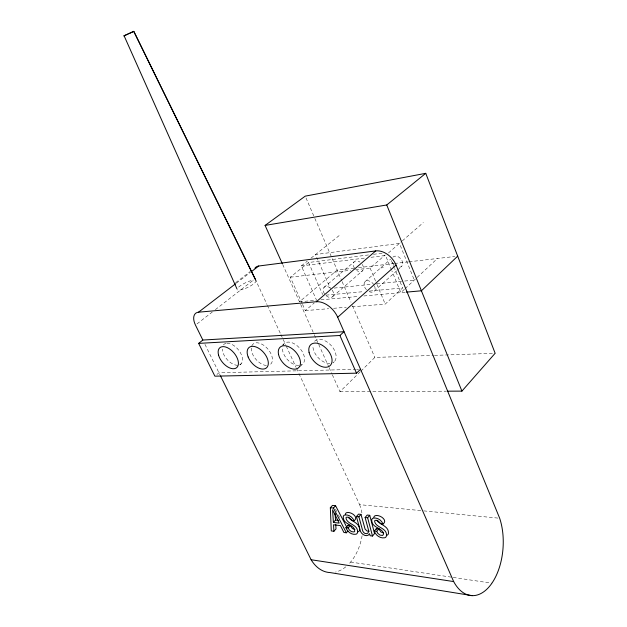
<?xml version="1.0" encoding="UTF-8"?>
<svg xmlns="http://www.w3.org/2000/svg" width="627" height="627" viewBox="0 0 627 627"><rect width="100%" height="100%" fill="white"/><g stroke="black" fill="none" stroke-linecap="round" stroke-linejoin="round"><path stroke-width="0.47" stroke-dasharray="3.13 2.35" d="M332.334 374.758L339.952 391.663L360.18 371.819M360.878 371.137L374.828 357.445L433.516 355.407M332.929 362.97L334.277 361.701M404.384 289.329L400.841 292.637L391.891 270.895M405.089 288.671L437.434 258.489M352.092 306.799L385.221 304.111L402.605 287.958L394.595 268.442M299.549 366.866L302.943 363.77M369.154 291.641A6.583 4.499 48.2 0 0 374.131 291.171L396.656 270.856M397.385 270.206L401.75 266.271M364.969 281.735L390.668 259.1M282.534 345.116L283.913 343.909M388.474 252.947L401.617 241.497M402.338 240.87L423.319 222.593M355.517 269.735L370.118 268.066L385.174 254.97M332.765 296.547L362.625 270.707M239.922 364.828L241.293 363.66M302.559 304.448L305.325 310.6L314.198 303.021M323.947 287.417L354.083 261.898A6.152 4.232 49.5 0 1 359.992 262.086M216.918 374.452L218.956 372.736L355.634 369.381M282.683 264.476L299.471 301.767L337.154 270.119L354.114 268.152M299.471 301.767L316.557 300.231L301.336 265.926L307.308 261.138M311.047 258.136L339.991 234.913M302.167 303.57L290.309 277.197L308.555 262.509L369.624 254.797M197.003 323.916L212.294 312.034M215.351 309.66L253.559 279.971M235.627 282.714L250.283 271.491M236.363 283.177L250.259 272.526M373.504 254.303L382.227 253.206M301.336 265.926L365.22 258.01M371.027 257.297L385.55 255.495L391.514 269.986M358.542 267.643L393.834 263.544M394.501 263.473L408.373 261.859M409.086 261.78L454.794 256.482M290.309 277.197L350.65 270.292M380.777 267.948L383.332 267.658M334.199 288.075L371.835 284.313M376.662 283.835L403.686 281.139M404.65 281.045L414.298 280.081L399.446 243.394L315.522 254.546L330.335 288.459M325.977 295.16L363.809 291.61M369.624 291.061L402.605 287.958M320.93 299.831L358.973 296.406M363.848 295.968L405.512 292.213M305.325 310.6L328.713 308.703M333.58 308.304L346.253 307.277M434.495 355.376L495.142 353.275M356.606 369.358L358.558 369.311M339.952 391.663L446.306 391.185M298.946 373.559L359.608 504.657L422.825 510.793M423.805 510.887L498.7 518.161M350.634 562.058L452.232 577.279M453.196 577.428L491.897 583.22M335.516 509.1L336.762 511.593M338.415 514.924L339.654 517.416M204.966 344.348L220.069 375.009M255.087 278.78L266.977 304.471M267.384 305.357L280.496 333.697M280.912 334.583L285.826 345.218M286.241 346.104L296.077 367.359M296.485 368.245L298.53 372.673M300.67 304.44L313.9 333.807M314.299 334.7L318.304 343.604M318.712 344.489L328.728 366.74M329.128 367.634L331.934 373.864M308.555 262.509L322.678 294.549M306.007 197.928L314.464 217.538M314.848 218.423L341.77 280.818M342.154 281.703L350.995 302.198M352.531 305.764L374.828 357.445M370.118 268.066L376.537 283.388M376.913 284.29L385.221 304.111M391.319 260.456L394.234 267.557M237.68 365.275A12.987 7.453 49.9 0 1 222.295 349.121M223.439 344.928A12.987 7.453 49.9 0 1 226.269 343.298M226.99 343.212A12.987 7.453 49.9 0 1 240.243 352.437A12.987 7.453 49.9 0 1 239.733 364.828M251.811 345.83A13.363 7.892 49.2 0 1 267.76 348.902A13.363 7.892 49.2 0 1 268.717 365.251M266.412 365.478A13.363 7.892 49.2 0 1 251.294 348.11M298.789 365.478A13.77 8.378 48.4 0 1 282.401 348.361M282.793 345.869A13.77 8.378 48.4 0 1 299.173 347.593A13.77 8.378 48.4 0 1 301.125 365.008M329.841 363.472A14.194 8.896 47.5 0 1 312.904 345.838M314.621 341.237A14.194 8.896 47.5 0 1 331.534 345.916A14.194 8.896 47.5 0 1 333.039 362.641M392.87 257.156A6.364 4.53 48.2 0 1 401.907 260.393A6.364 4.53 48.2 0 1 398.239 267.251M394.203 264.994A6.364 4.53 48.2 0 1 391.985 260.824M374.531 285.967A6.583 4.499 48.2 0 1 374.131 291.171M366.466 289.729A6.583 4.499 48.2 0 1 365.423 281.335A6.583 4.499 48.2 0 1 373.731 284.493M362.218 264.375A6.152 4.232 49.5 0 1 362.633 270.699A6.152 4.232 49.5 0 1 356.724 270.48M354.521 268.207A6.152 4.232 49.5 0 1 354.09 261.89M332.216 290.105A6.364 4.193 49.4 0 1 332.373 296.908A6.364 4.193 49.4 0 1 325.578 295.121M324.535 293.836A6.364 4.193 49.4 0 1 324.355 287.033A6.364 4.193 49.4 0 1 331.158 288.812M359.608 504.657A44.039 29.14 -83.8 0 1 361.951 513.082M362.1 535.724A44.039 29.14 -83.8 0 1 348.636 564.261M345.798 566.847A44.039 29.14 -83.8 0 1 335.539 572.059M255.879 280.347A10.447 2.571 -25.5 0 1 248.707 286.923A10.447 2.571 -25.5 0 1 237.351 289.784M238.66 287.08A10.447 2.571 -25.5 0 1 253.574 280.081"/><path stroke-width="0.94" d="M360.995 514.391L358.534 514.124L356.426 516.546L360.063 529.831C360.431 534.024 366.975 538.201 369.609 533.71L370.126 535.74L372.501 536.038L374.57 533.577L369.726 515.308L367.218 515.041L365.11 517.479L368.786 531.171L367.853 533.185C365.541 534.776 362.751 532.456 362.492 530.019L358.887 516.813L360.995 514.391L365.11 529.164L367.069 531.03L369.044 531.194M373.849 517.432A6.301 3.519 42.2 0 1 375.291 515.684C379.398 514.273 388.474 520.191 382.972 524.101C379.421 524.885 379.108 519.07 375.197 520.347L374.585 520.896C375.071 527.942 387.549 527.417 386.42 535.889A7.203 3.974 42 0 1 384.759 537.778C380.205 538.648 375.636 535.333 374.28 531.038L376.709 531.328L378.786 528.859L380.902 531.962L383.583 533.036M374.28 531.038L376.357 528.577L378.786 528.859M365.11 517.479L367.626 517.753L369.726 515.308M347.123 527.848L335.563 505.707L332.475 505.401L330.335 507.745L331.275 530.928L333.917 531.257L333.54 524.791L340.437 525.598L343.925 532.495L346.37 532.801L347.93 531.006M354.96 529.603L352.398 528.561L350.321 525.536L348.009 525.269L345.916 527.66C347.272 531.759 351.59 535.074 356.003 534.212A6.991 3.786 42.9 0 0 357.531 532.354C358.472 524.156 346.566 524.58 345.963 517.737L346.535 517.204C350.289 515.99 350.579 521.593 353.989 520.857C359.451 517.189 350.673 511.295 346.7 512.667A6.121 3.354 43.1 0 0 345.375 514.383M345.916 527.66L348.228 527.934L350.321 525.536M447.286 391.177L461.919 391.115L495.142 353.275L425.749 173.326L305.239 196.141L265.088 225.414L282.283 263.591M333.917 531.257L336.009 528.89L335.743 524.274M333.407 522.448L332.561 509.798L339.199 523.114L333.407 522.448L335.516 520.081L335.069 513.278M330.335 507.745L333.431 508.066L335.563 505.707M198.657 343.384L339.897 335.492L344.035 331.699L202.842 340.046L198.657 343.384L214.889 376.169L356.512 373.175L360.517 369.264M457.686 256.145L421.407 290.787L406.445 292.135M396.068 265.096L499.672 518.255A49.807 28.152 -86.1 0 1 491.254 584.129A49.807 28.152 -86.1 0 1 453.666 581.574L337.702 317.27L396.068 265.096A17.862 12.516 48.6 0 0 375.745 250.918L258.747 266.013A13.371 8.386 51.7 0 0 254.938 268.168M202.811 339.983L195.475 325.099A14.209 8.112 51.4 0 1 198.532 312.183L316.345 301.736L375.745 250.918M265.088 225.414L386.749 204.974L425.749 173.326M198.532 312.183L235.587 283.772M251.027 271.93L258.747 266.013M236.951 288.89L124.083 35.755L133.778 31.35L255.448 279.47M129.483 33.403L133.786 31.366L255.691 280.097M128.167 34.007L123.778 35.935M356.426 516.546L358.887 516.813M335.516 520.081L338.408 520.41M220.5 375.879L311.102 559.739L453.666 581.574M472.241 595.65L330.076 572.569A44.039 29.14 -83.8 0 1 311.102 559.739M348.393 517.502C351.904 521.789 359.992 522.926 359.616 529.933A6.975 3.793 42.9 0 1 358.088 531.798M376.96 520.637C380.542 525.05 389.006 526.147 388.481 533.389A7.179 3.974 41.9 0 1 386.82 535.286M333.431 508.066L346.37 532.801M353.989 520.857C352.742 517.071 348.565 514.258 344.584 515.057A6.137 3.347 43.2 0 0 343.282 517.675C343.596 525.042 354.992 524.18 354.717 531.359L354.051 531.939L351.496 531.665L349.31 529.925L348.228 527.934M382.972 524.101C381.718 520.144 377.297 517.338 373.19 518.137A6.317 3.511 42.2 0 0 371.756 520.818C372.164 528.106 382.18 527.393 383.638 533.828L382.752 535.442L380.064 535.152L377.799 533.365L376.709 531.328M339.897 335.492L356.512 373.175M348.009 525.269L348.298 525.959M376.357 528.577L376.647 529.29M386.749 204.974L461.919 391.115M367.626 517.753L372.501 536.038M316.345 301.736A19.116 12.289 48.6 0 1 337.702 317.27M218.549 355.054A13.042 7.43 49.9 0 0 235.634 368.323A13.042 7.43 49.9 0 0 230.65 349.701A13.042 7.43 49.9 0 0 218.549 355.054M248.174 357.037A13.418 7.877 49.2 0 0 266.483 367.861A13.418 7.877 49.2 0 0 258.528 348.173A13.418 7.877 49.2 0 0 248.174 357.037M278.584 354.639A13.833 8.363 48.4 0 0 297.057 368.707A13.833 8.363 48.4 0 0 292.488 348.965A13.833 8.363 48.4 0 0 278.584 354.639M309.056 352.296A14.264 8.872 47.5 0 0 328.274 366.787A14.264 8.872 47.5 0 0 323.947 346.417A14.264 8.872 47.5 0 0 309.056 352.296"/></g></svg>
